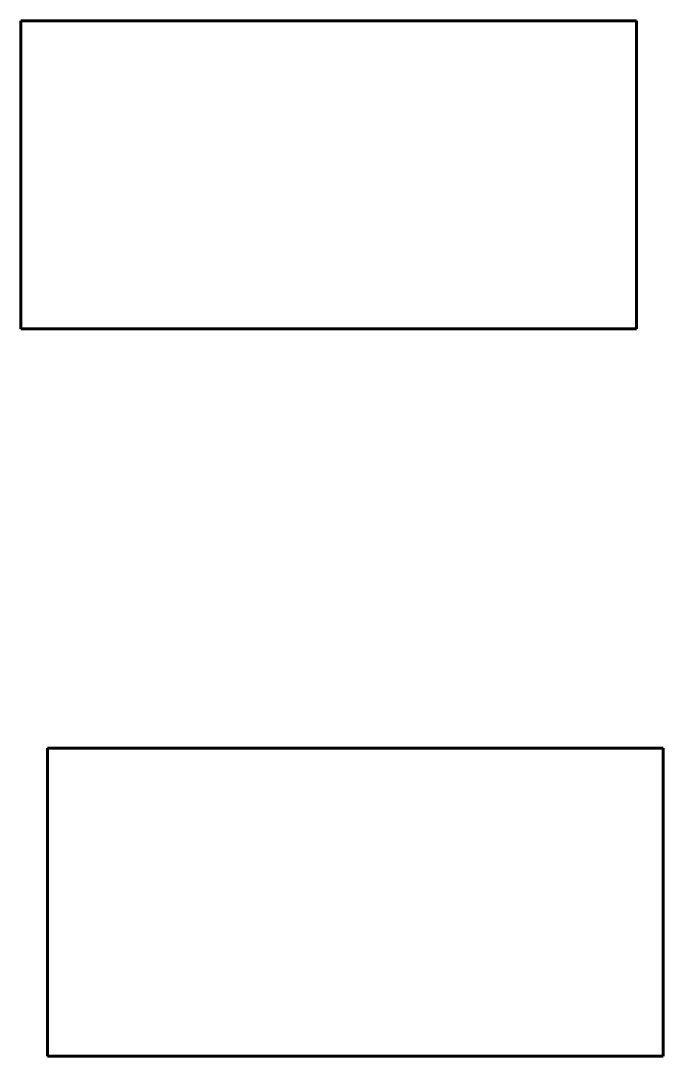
# Model space of a CAD drawing. Extents: x 0 to 297, y 0 to 292.
# Drawn here: x 106.783 to 109.392, y 97.943 to 102.146 of the extents above; entities that cross this region are included whole.
import ezdxf

# ---------------------------------------------------------------- set-up
doc = ezdxf.new("R2010")
doc.units = 0
doc.header["$MEASUREMENT"] = 0
doc.linetypes.add('K5LT_BASIC', pattern=[0])
doc.layers.add('Системный слой', color=7, linetype='Continuous')

# ---------------------------------------------------------------- blocks, each defined once
blk = doc.blocks.new('*U')
at = {"layer": 'Системный слой', "linetype": 'K5LT_BASIC', "lineweight": 60}
for p, q in [((109.2829, 102.1458), (106.7829, 102.1458)), ((106.7829, 102.1458), (106.7829, 100.8958)), ((109.2829, 100.8958), (109.2829, 102.1458)), ((106.7829, 100.8958), (109.2829, 100.8958)), ((109.3923, 99.1926), (106.8923, 99.1926)), ((106.8923, 99.1926), (106.8923, 97.9426)), ((109.3923, 97.9426), (109.3923, 99.1926)), ((106.8923, 97.9426), (109.3923, 97.9426))]:
    blk.add_line(p, q, dxfattribs=at)

msp = doc.modelspace()

# ---------------------------------------------------------------- block references
at = {"layer": 'Системный слой'}
msp.add_blockref('*U', (0, 0), dxfattribs=at)
msp.add_blockref('*U', (0, 0), dxfattribs=at)
msp.add_blockref('*U', (0, 0), dxfattribs=at)
msp.add_blockref('*U', (0, 0), dxfattribs=at)
msp.add_blockref('*U', (0, 0), dxfattribs=at)
msp.add_blockref('*U', (0, 0), dxfattribs=at)
msp.add_blockref('*U', (0, 0), dxfattribs=at)
msp.add_blockref('*U', (0, 0), dxfattribs=at)
msp.add_blockref('*U', (0, 0), dxfattribs=at)
msp.add_blockref('*U', (0, 0), dxfattribs=at)
msp.add_blockref('*U', (0, 0), dxfattribs=at)
msp.add_blockref('*U', (0, 0), dxfattribs=at)
msp.add_blockref('*U', (0, 0), dxfattribs=at)
msp.add_blockref('*U', (0, 0), dxfattribs=at)
msp.add_blockref('*U', (0, 0), dxfattribs=at)
msp.add_blockref('*U', (0, 0), dxfattribs=at)
msp.add_blockref('*U', (0, 0), dxfattribs=at)
msp.add_blockref('*U', (0, 0), dxfattribs=at)
msp.add_blockref('*U', (0, 0), dxfattribs=at)
msp.add_blockref('*U', (0, 0), dxfattribs=at)
msp.add_blockref('*U', (0, 0), dxfattribs=at)
msp.add_blockref('*U', (0, 0), dxfattribs=at)
msp.add_blockref('*U', (0, 0), dxfattribs=at)
msp.add_blockref('*U', (0, 0), dxfattribs=at)
msp.add_blockref('*U', (0, 0), dxfattribs=at)
msp.add_blockref('*U', (0, 0), dxfattribs=at)
msp.add_blockref('*U', (0, 0), dxfattribs=at)
msp.add_blockref('*U', (0, 0), dxfattribs=at)
msp.add_blockref('*U', (0, 0), dxfattribs=at)
msp.add_blockref('*U', (0, 0), dxfattribs=at)
msp.add_blockref('*U', (0, 0), dxfattribs=at)
msp.add_blockref('*U', (0, 0), dxfattribs=at)
msp.add_blockref('*U', (0, 0), dxfattribs=at)
msp.add_blockref('*U', (0, 0), dxfattribs=at)
msp.add_blockref('*U', (0, 0), dxfattribs=at)
msp.add_blockref('*U', (0, 0), dxfattribs=at)
msp.add_blockref('*U', (0, 0), dxfattribs=at)
msp.add_blockref('*U', (0, 0), dxfattribs=at)
msp.add_blockref('*U', (0, 0), dxfattribs=at)
msp.add_blockref('*U', (0, 0), dxfattribs=at)
msp.add_blockref('*U', (0, 0), dxfattribs=at)
msp.add_blockref('*U', (0, 0), dxfattribs=at)
msp.add_blockref('*U', (0, 0), dxfattribs=at)
msp.add_blockref('*U', (0, 0), dxfattribs=at)
msp.add_blockref('*U', (0, 0), dxfattribs=at)
msp.add_blockref('*U', (0, 0), dxfattribs=at)
msp.add_blockref('*U', (0, 0), dxfattribs=at)
msp.add_blockref('*U', (0, 0), dxfattribs=at)
msp.add_blockref('*U', (0, 0), dxfattribs=at)
msp.add_blockref('*U', (0, 0), dxfattribs=at)
msp.add_blockref('*U', (0, 0), dxfattribs=at)
msp.add_blockref('*U', (0, 0), dxfattribs=at)
msp.add_blockref('*U', (0, 0), dxfattribs=at)
msp.add_blockref('*U', (0, 0), dxfattribs=at)
msp.add_blockref('*U', (0, 0), dxfattribs=at)
msp.add_blockref('*U', (0, 0), dxfattribs=at)
msp.add_blockref('*U', (0, 0), dxfattribs=at)
msp.add_blockref('*U', (0, 0), dxfattribs=at)
msp.add_blockref('*U', (0, 0), dxfattribs=at)
msp.add_blockref('*U', (0, 0), dxfattribs=at)
msp.add_blockref('*U', (0, 0), dxfattribs=at)
msp.add_blockref('*U', (0, 0), dxfattribs=at)
msp.add_blockref('*U', (0, 0), dxfattribs=at)
msp.add_blockref('*U', (0, 0), dxfattribs=at)
msp.add_blockref('*U', (0, 0), dxfattribs=at)
msp.add_blockref('*U', (0, 0), dxfattribs=at)
msp.add_blockref('*U', (0, 0), dxfattribs=at)
msp.add_blockref('*U', (0, 0), dxfattribs=at)
msp.add_blockref('*U', (0, 0), dxfattribs=at)
msp.add_blockref('*U', (0, 0), dxfattribs=at)
msp.add_blockref('*U', (0, 0), dxfattribs=at)
msp.add_blockref('*U', (0, 0), dxfattribs=at)
msp.add_blockref('*U', (0, 0), dxfattribs=at)
msp.add_blockref('*U', (0, 0), dxfattribs=at)
msp.add_blockref('*U', (0, 0), dxfattribs=at)
msp.add_blockref('*U', (0, 0), dxfattribs=at)
msp.add_blockref('*U', (0, 0), dxfattribs=at)
msp.add_blockref('*U', (0, 0), dxfattribs=at)
msp.add_blockref('*U', (0, 0), dxfattribs=at)
msp.add_blockref('*U', (0, 0), dxfattribs=at)
msp.add_blockref('*U', (0, 0), dxfattribs=at)
msp.add_blockref('*U', (0, 0), dxfattribs=at)
msp.add_blockref('*U', (0, 0), dxfattribs=at)
msp.add_blockref('*U', (0, 0), dxfattribs=at)
msp.add_blockref('*U', (0, 0), dxfattribs=at)
msp.add_blockref('*U', (0, 0), dxfattribs=at)
msp.add_blockref('*U', (0, 0), dxfattribs=at)
msp.add_blockref('*U', (0, 0), dxfattribs=at)
msp.add_blockref('*U', (0, 0), dxfattribs=at)
msp.add_blockref('*U', (0, 0), dxfattribs=at)
msp.add_blockref('*U', (0, 0), dxfattribs=at)
msp.add_blockref('*U', (0, 0), dxfattribs=at)
msp.add_blockref('*U', (0, 0), dxfattribs=at)
msp.add_blockref('*U', (0, 0), dxfattribs=at)
msp.add_blockref('*U', (0, 0), dxfattribs=at)
msp.add_blockref('*U', (0, 0), dxfattribs=at)
msp.add_blockref('*U', (0, 0), dxfattribs=at)
msp.add_blockref('*U', (0, 0), dxfattribs=at)
msp.add_blockref('*U', (0, 0), dxfattribs=at)
msp.add_blockref('*U', (0, 0), dxfattribs=at)
msp.add_blockref('*U', (0, 0), dxfattribs=at)
msp.add_blockref('*U', (0, 0), dxfattribs=at)
msp.add_blockref('*U', (0, 0), dxfattribs=at)
msp.add_blockref('*U', (0, 0), dxfattribs=at)
msp.add_blockref('*U', (0, 0), dxfattribs=at)
msp.add_blockref('*U', (0, 0), dxfattribs=at)
msp.add_blockref('*U', (0, 0), dxfattribs=at)
msp.add_blockref('*U', (0, 0), dxfattribs=at)
msp.add_blockref('*U', (0, 0), dxfattribs=at)
msp.add_blockref('*U', (0, 0), dxfattribs=at)
msp.add_blockref('*U', (0, 0), dxfattribs=at)
msp.add_blockref('*U', (0, 0), dxfattribs=at)
msp.add_blockref('*U', (0, 0), dxfattribs=at)
msp.add_blockref('*U', (0, 0), dxfattribs=at)
msp.add_blockref('*U', (0, 0), dxfattribs=at)
msp.add_blockref('*U', (0, 0), dxfattribs=at)
msp.add_blockref('*U', (0, 0), dxfattribs=at)
msp.add_blockref('*U', (0, 0), dxfattribs=at)
msp.add_blockref('*U', (0, 0), dxfattribs=at)
msp.add_blockref('*U', (0, 0), dxfattribs=at)
msp.add_blockref('*U', (0, 0), dxfattribs=at)
msp.add_blockref('*U', (0, 0), dxfattribs=at)
msp.add_blockref('*U', (0, 0), dxfattribs=at)
msp.add_blockref('*U', (0, 0), dxfattribs=at)
msp.add_blockref('*U', (0, 0), dxfattribs=at)
msp.add_blockref('*U', (0, 0), dxfattribs=at)
msp.add_blockref('*U', (0, 0), dxfattribs=at)
msp.add_blockref('*U', (0, 0), dxfattribs=at)
msp.add_blockref('*U', (0, 0), dxfattribs=at)
msp.add_blockref('*U', (0, 0), dxfattribs=at)
msp.add_blockref('*U', (0, 0), dxfattribs=at)
msp.add_blockref('*U', (0, 0), dxfattribs=at)
msp.add_blockref('*U', (0, 0), dxfattribs=at)
msp.add_blockref('*U', (0, 0), dxfattribs=at)
msp.add_blockref('*U', (0, 0), dxfattribs=at)
msp.add_blockref('*U', (0, 0), dxfattribs=at)
msp.add_blockref('*U', (0, 0), dxfattribs=at)
msp.add_blockref('*U', (0, 0), dxfattribs=at)
msp.add_blockref('*U', (0, 0), dxfattribs=at)
msp.add_blockref('*U', (0, 0), dxfattribs=at)
msp.add_blockref('*U', (0, 0), dxfattribs=at)
msp.add_blockref('*U', (0, 0), dxfattribs=at)
msp.add_blockref('*U', (0, 0), dxfattribs=at)
msp.add_blockref('*U', (0, 0), dxfattribs=at)
msp.add_blockref('*U', (0, 0), dxfattribs=at)
msp.add_blockref('*U', (0, 0), dxfattribs=at)
msp.add_blockref('*U', (0, 0), dxfattribs=at)
msp.add_blockref('*U', (0, 0), dxfattribs=at)
msp.add_blockref('*U', (0, 0), dxfattribs=at)
msp.add_blockref('*U', (0, 0), dxfattribs=at)
msp.add_blockref('*U', (0, 0), dxfattribs=at)
msp.add_blockref('*U', (0, 0), dxfattribs=at)
msp.add_blockref('*U', (0, 0), dxfattribs=at)
msp.add_blockref('*U', (0, 0), dxfattribs=at)
msp.add_blockref('*U', (0, 0), dxfattribs=at)
msp.add_blockref('*U', (0, 0), dxfattribs=at)
msp.add_blockref('*U', (0, 0), dxfattribs=at)
msp.add_blockref('*U', (0, 0), dxfattribs=at)
msp.add_blockref('*U', (0, 0), dxfattribs=at)
msp.add_blockref('*U', (0, 0), dxfattribs=at)
msp.add_blockref('*U', (0, 0), dxfattribs=at)
msp.add_blockref('*U', (0, 0), dxfattribs=at)
msp.add_blockref('*U', (0, 0), dxfattribs=at)
msp.add_blockref('*U', (0, 0), dxfattribs=at)
msp.add_blockref('*U', (0, 0), dxfattribs=at)
msp.add_blockref('*U', (0, 0), dxfattribs=at)
msp.add_blockref('*U', (0, 0), dxfattribs=at)
msp.add_blockref('*U', (0, 0), dxfattribs=at)
msp.add_blockref('*U', (0, 0), dxfattribs=at)
msp.add_blockref('*U', (0, 0), dxfattribs=at)
msp.add_blockref('*U', (0, 0), dxfattribs=at)
msp.add_blockref('*U', (0, 0), dxfattribs=at)
msp.add_blockref('*U', (0, 0), dxfattribs=at)
msp.add_blockref('*U', (0, 0), dxfattribs=at)
msp.add_blockref('*U', (0, 0), dxfattribs=at)
msp.add_blockref('*U', (0, 0), dxfattribs=at)
msp.add_blockref('*U', (0, 0), dxfattribs=at)
msp.add_blockref('*U', (0, 0), dxfattribs=at)
msp.add_blockref('*U', (0, 0), dxfattribs=at)
msp.add_blockref('*U', (0, 0), dxfattribs=at)
msp.add_blockref('*U', (0, 0), dxfattribs=at)
msp.add_blockref('*U', (0, 0), dxfattribs=at)
msp.add_blockref('*U', (0, 0), dxfattribs=at)
msp.add_blockref('*U', (0, 0), dxfattribs=at)
msp.add_blockref('*U', (0, 0), dxfattribs=at)
msp.add_blockref('*U', (0, 0), dxfattribs=at)
msp.add_blockref('*U', (0, 0), dxfattribs=at)
msp.add_blockref('*U', (0, 0), dxfattribs=at)
msp.add_blockref('*U', (0, 0), dxfattribs=at)
msp.add_blockref('*U', (0, 0), dxfattribs=at)
msp.add_blockref('*U', (0, 0), dxfattribs=at)
msp.add_blockref('*U', (0, 0), dxfattribs=at)
msp.add_blockref('*U', (0, 0), dxfattribs=at)
msp.add_blockref('*U', (0, 0), dxfattribs=at)
msp.add_blockref('*U', (0, 0), dxfattribs=at)
msp.add_blockref('*U', (0, 0), dxfattribs=at)
msp.add_blockref('*U', (0, 0), dxfattribs=at)
msp.add_blockref('*U', (0, 0), dxfattribs=at)
msp.add_blockref('*U', (0, 0), dxfattribs=at)
msp.add_blockref('*U', (0, 0), dxfattribs=at)
msp.add_blockref('*U', (0, 0), dxfattribs=at)
msp.add_blockref('*U', (0, 0), dxfattribs=at)
msp.add_blockref('*U', (0, 0), dxfattribs=at)
msp.add_blockref('*U', (0, 0), dxfattribs=at)
msp.add_blockref('*U', (0, 0), dxfattribs=at)
msp.add_blockref('*U', (0, 0), dxfattribs=at)
msp.add_blockref('*U', (0, 0), dxfattribs=at)
msp.add_blockref('*U', (0, 0), dxfattribs=at)
msp.add_blockref('*U', (0, 0), dxfattribs=at)
msp.add_blockref('*U', (0, 0), dxfattribs=at)
msp.add_blockref('*U', (0, 0), dxfattribs=at)
msp.add_blockref('*U', (0, 0), dxfattribs=at)
msp.add_blockref('*U', (0, 0), dxfattribs=at)
msp.add_blockref('*U', (0, 0), dxfattribs=at)
msp.add_blockref('*U', (0, 0), dxfattribs=at)
msp.add_blockref('*U', (0, 0), dxfattribs=at)
msp.add_blockref('*U', (0, 0), dxfattribs=at)
msp.add_blockref('*U', (0, 0), dxfattribs=at)
msp.add_blockref('*U', (0, 0), dxfattribs=at)
msp.add_blockref('*U', (0, 0), dxfattribs=at)
msp.add_blockref('*U', (0, 0), dxfattribs=at)
msp.add_blockref('*U', (0, 0), dxfattribs=at)
msp.add_blockref('*U', (0, 0), dxfattribs=at)
msp.add_blockref('*U', (0, 0), dxfattribs=at)
msp.add_blockref('*U', (0, 0), dxfattribs=at)
msp.add_blockref('*U', (0, 0), dxfattribs=at)
msp.add_blockref('*U', (0, 0), dxfattribs=at)
msp.add_blockref('*U', (0, 0), dxfattribs=at)
msp.add_blockref('*U', (0, 0), dxfattribs=at)
msp.add_blockref('*U', (0, 0), dxfattribs=at)
msp.add_blockref('*U', (0, 0), dxfattribs=at)
msp.add_blockref('*U', (0, 0), dxfattribs=at)
msp.add_blockref('*U', (0, 0), dxfattribs=at)
msp.add_blockref('*U', (0, 0), dxfattribs=at)
msp.add_blockref('*U', (0, 0), dxfattribs=at)
msp.add_blockref('*U', (0, 0), dxfattribs=at)
msp.add_blockref('*U', (0, 0), dxfattribs=at)
msp.add_blockref('*U', (0, 0), dxfattribs=at)
msp.add_blockref('*U', (0, 0), dxfattribs=at)
msp.add_blockref('*U', (0, 0), dxfattribs=at)
msp.add_blockref('*U', (0, 0), dxfattribs=at)
msp.add_blockref('*U', (0, 0), dxfattribs=at)
msp.add_blockref('*U', (0, 0), dxfattribs=at)
msp.add_blockref('*U', (0, 0), dxfattribs=at)
msp.add_blockref('*U', (0, 0), dxfattribs=at)
msp.add_blockref('*U', (0, 0), dxfattribs=at)
msp.add_blockref('*U', (0, 0), dxfattribs=at)
msp.add_blockref('*U', (0, 0), dxfattribs=at)
msp.add_blockref('*U', (0, 0), dxfattribs=at)
msp.add_blockref('*U', (0, 0), dxfattribs=at)
msp.add_blockref('*U', (0, 0), dxfattribs=at)
msp.add_blockref('*U', (0, 0), dxfattribs=at)
msp.add_blockref('*U', (0, 0), dxfattribs=at)
msp.add_blockref('*U', (0, 0), dxfattribs=at)
msp.add_blockref('*U', (0, 0), dxfattribs=at)
msp.add_blockref('*U', (0, 0), dxfattribs=at)
msp.add_blockref('*U', (0, 0), dxfattribs=at)
msp.add_blockref('*U', (0, 0), dxfattribs=at)
msp.add_blockref('*U', (0, 0), dxfattribs=at)
msp.add_blockref('*U', (0, 0), dxfattribs=at)
msp.add_blockref('*U', (0, 0), dxfattribs=at)
msp.add_blockref('*U', (0, 0), dxfattribs=at)
msp.add_blockref('*U', (0, 0), dxfattribs=at)
msp.add_blockref('*U', (0, 0), dxfattribs=at)
msp.add_blockref('*U', (0, 0), dxfattribs=at)
msp.add_blockref('*U', (0, 0), dxfattribs=at)
msp.add_blockref('*U', (0, 0), dxfattribs=at)
msp.add_blockref('*U', (0, 0), dxfattribs=at)
msp.add_blockref('*U', (0, 0), dxfattribs=at)
msp.add_blockref('*U', (0, 0), dxfattribs=at)
msp.add_blockref('*U', (0, 0), dxfattribs=at)
msp.add_blockref('*U', (0, 0), dxfattribs=at)
msp.add_blockref('*U', (0, 0), dxfattribs=at)
msp.add_blockref('*U', (0, 0), dxfattribs=at)
msp.add_blockref('*U', (0, 0), dxfattribs=at)
msp.add_blockref('*U', (0, 0), dxfattribs=at)
msp.add_blockref('*U', (0, 0), dxfattribs=at)
msp.add_blockref('*U', (0, 0), dxfattribs=at)
msp.add_blockref('*U', (0, 0), dxfattribs=at)
msp.add_blockref('*U', (0, 0), dxfattribs=at)
msp.add_blockref('*U', (0, 0), dxfattribs=at)
msp.add_blockref('*U', (0, 0), dxfattribs=at)
msp.add_blockref('*U', (0, 0), dxfattribs=at)
msp.add_blockref('*U', (0, 0), dxfattribs=at)
msp.add_blockref('*U', (0, 0), dxfattribs=at)
msp.add_blockref('*U', (0, 0), dxfattribs=at)
msp.add_blockref('*U', (0, 0), dxfattribs=at)
msp.add_blockref('*U', (0, 0), dxfattribs=at)
msp.add_blockref('*U', (0, 0), dxfattribs=at)
msp.add_blockref('*U', (0, 0), dxfattribs=at)
msp.add_blockref('*U', (0, 0), dxfattribs=at)
msp.add_blockref('*U', (0, 0), dxfattribs=at)
msp.add_blockref('*U', (0, 0), dxfattribs=at)
msp.add_blockref('*U', (0, 0), dxfattribs=at)
msp.add_blockref('*U', (0, 0), dxfattribs=at)
msp.add_blockref('*U', (0, 0), dxfattribs=at)
msp.add_blockref('*U', (0, 0), dxfattribs=at)
msp.add_blockref('*U', (0, 0), dxfattribs=at)
msp.add_blockref('*U', (0, 0), dxfattribs=at)
msp.add_blockref('*U', (0, 0), dxfattribs=at)
msp.add_blockref('*U', (0, 0), dxfattribs=at)
msp.add_blockref('*U', (0, 0), dxfattribs=at)
msp.add_blockref('*U', (0, 0), dxfattribs=at)
msp.add_blockref('*U', (0, 0), dxfattribs=at)
msp.add_blockref('*U', (0, 0), dxfattribs=at)
msp.add_blockref('*U', (0, 0), dxfattribs=at)
msp.add_blockref('*U', (0, 0), dxfattribs=at)
msp.add_blockref('*U', (0, 0), dxfattribs=at)
msp.add_blockref('*U', (0, 0), dxfattribs=at)
msp.add_blockref('*U', (0, 0), dxfattribs=at)
msp.add_blockref('*U', (0, 0), dxfattribs=at)
msp.add_blockref('*U', (0, 0), dxfattribs=at)
msp.add_blockref('*U', (0, 0), dxfattribs=at)
msp.add_blockref('*U', (0, 0), dxfattribs=at)
msp.add_blockref('*U', (0, 0), dxfattribs=at)
msp.add_blockref('*U', (0, 0), dxfattribs=at)
msp.add_blockref('*U', (0, 0), dxfattribs=at)
msp.add_blockref('*U', (0, 0), dxfattribs=at)
msp.add_blockref('*U', (0, 0), dxfattribs=at)
msp.add_blockref('*U', (0, 0), dxfattribs=at)
msp.add_blockref('*U', (0, 0), dxfattribs=at)
msp.add_blockref('*U', (0, 0), dxfattribs=at)
msp.add_blockref('*U', (0, 0), dxfattribs=at)
msp.add_blockref('*U', (0, 0), dxfattribs=at)
msp.add_blockref('*U', (0, 0), dxfattribs=at)
msp.add_blockref('*U', (0, 0), dxfattribs=at)
msp.add_blockref('*U', (0, 0), dxfattribs=at)
msp.add_blockref('*U', (0, 0), dxfattribs=at)
msp.add_blockref('*U', (0, 0), dxfattribs=at)
msp.add_blockref('*U', (0, 0), dxfattribs=at)
msp.add_blockref('*U', (0, 0), dxfattribs=at)
msp.add_blockref('*U', (0, 0), dxfattribs=at)
msp.add_blockref('*U', (0, 0), dxfattribs=at)
msp.add_blockref('*U', (0, 0), dxfattribs=at)
msp.add_blockref('*U', (0, 0), dxfattribs=at)
msp.add_blockref('*U', (0, 0), dxfattribs=at)
msp.add_blockref('*U', (0, 0), dxfattribs=at)
msp.add_blockref('*U', (0, 0), dxfattribs=at)
msp.add_blockref('*U', (0, 0), dxfattribs=at)
msp.add_blockref('*U', (0, 0), dxfattribs=at)
msp.add_blockref('*U', (0, 0), dxfattribs=at)
msp.add_blockref('*U', (0, 0), dxfattribs=at)
msp.add_blockref('*U', (0, 0), dxfattribs=at)
msp.add_blockref('*U', (0, 0), dxfattribs=at)
msp.add_blockref('*U', (0, 0), dxfattribs=at)
msp.add_blockref('*U', (0, 0), dxfattribs=at)
msp.add_blockref('*U', (0, 0), dxfattribs=at)
msp.add_blockref('*U', (0, 0), dxfattribs=at)
msp.add_blockref('*U', (0, 0), dxfattribs=at)
msp.add_blockref('*U', (0, 0), dxfattribs=at)
msp.add_blockref('*U', (0, 0), dxfattribs=at)
msp.add_blockref('*U', (0, 0), dxfattribs=at)
msp.add_blockref('*U', (0, 0), dxfattribs=at)
msp.add_blockref('*U', (0, 0), dxfattribs=at)
msp.add_blockref('*U', (0, 0), dxfattribs=at)
msp.add_blockref('*U', (0, 0), dxfattribs=at)
msp.add_blockref('*U', (0, 0), dxfattribs=at)
msp.add_blockref('*U', (0, 0), dxfattribs=at)
msp.add_blockref('*U', (0, 0), dxfattribs=at)
msp.add_blockref('*U', (0, 0), dxfattribs=at)
msp.add_blockref('*U', (0, 0), dxfattribs=at)
msp.add_blockref('*U', (0, 0), dxfattribs=at)
msp.add_blockref('*U', (0, 0), dxfattribs=at)
msp.add_blockref('*U', (0, 0), dxfattribs=at)
msp.add_blockref('*U', (0, 0), dxfattribs=at)
msp.add_blockref('*U', (0, 0), dxfattribs=at)
msp.add_blockref('*U', (0, 0), dxfattribs=at)
msp.add_blockref('*U', (0, 0), dxfattribs=at)
msp.add_blockref('*U', (0, 0), dxfattribs=at)
msp.add_blockref('*U', (0, 0), dxfattribs=at)
msp.add_blockref('*U', (0, 0), dxfattribs=at)
msp.add_blockref('*U', (0, 0), dxfattribs=at)
msp.add_blockref('*U', (0, 0), dxfattribs=at)
msp.add_blockref('*U', (0, 0), dxfattribs=at)
msp.add_blockref('*U', (0, 0), dxfattribs=at)
msp.add_blockref('*U', (0, 0), dxfattribs=at)
msp.add_blockref('*U', (0, 0), dxfattribs=at)
msp.add_blockref('*U', (0, 0), dxfattribs=at)
msp.add_blockref('*U', (0, 0), dxfattribs=at)
msp.add_blockref('*U', (0, 0), dxfattribs=at)
msp.add_blockref('*U', (0, 0), dxfattribs=at)
msp.add_blockref('*U', (0, 0), dxfattribs=at)
msp.add_blockref('*U', (0, 0), dxfattribs=at)
msp.add_blockref('*U', (0, 0), dxfattribs=at)
msp.add_blockref('*U', (0, 0), dxfattribs=at)
msp.add_blockref('*U', (0, 0), dxfattribs=at)
msp.add_blockref('*U', (0, 0), dxfattribs=at)
msp.add_blockref('*U', (0, 0), dxfattribs=at)
msp.add_blockref('*U', (0, 0), dxfattribs=at)
msp.add_blockref('*U', (0, 0), dxfattribs=at)
msp.add_blockref('*U', (0, 0), dxfattribs=at)
msp.add_blockref('*U', (0, 0), dxfattribs=at)
msp.add_blockref('*U', (0, 0), dxfattribs=at)
msp.add_blockref('*U', (0, 0), dxfattribs=at)
msp.add_blockref('*U', (0, 0), dxfattribs=at)
msp.add_blockref('*U', (0, 0), dxfattribs=at)
msp.add_blockref('*U', (0, 0), dxfattribs=at)
msp.add_blockref('*U', (0, 0), dxfattribs=at)
msp.add_blockref('*U', (0, 0), dxfattribs=at)
msp.add_blockref('*U', (0, 0), dxfattribs=at)
msp.add_blockref('*U', (0, 0), dxfattribs=at)
msp.add_blockref('*U', (0, 0), dxfattribs=at)
msp.add_blockref('*U', (0, 0), dxfattribs=at)
msp.add_blockref('*U', (0, 0), dxfattribs=at)
msp.add_blockref('*U', (0, 0), dxfattribs=at)
msp.add_blockref('*U', (0, 0), dxfattribs=at)
msp.add_blockref('*U', (0, 0), dxfattribs=at)
msp.add_blockref('*U', (0, 0), dxfattribs=at)
msp.add_blockref('*U', (0, 0), dxfattribs=at)
msp.add_blockref('*U', (0, 0), dxfattribs=at)
msp.add_blockref('*U', (0, 0), dxfattribs=at)
msp.add_blockref('*U', (0, 0), dxfattribs=at)
msp.add_blockref('*U', (0, 0), dxfattribs=at)
msp.add_blockref('*U', (0, 0), dxfattribs=at)
msp.add_blockref('*U', (0, 0), dxfattribs=at)
msp.add_blockref('*U', (0, 0), dxfattribs=at)
msp.add_blockref('*U', (0, 0), dxfattribs=at)
msp.add_blockref('*U', (0, 0), dxfattribs=at)
msp.add_blockref('*U', (0, 0), dxfattribs=at)
msp.add_blockref('*U', (0, 0), dxfattribs=at)
msp.add_blockref('*U', (0, 0), dxfattribs=at)

doc.saveas('drawing.dxf')
